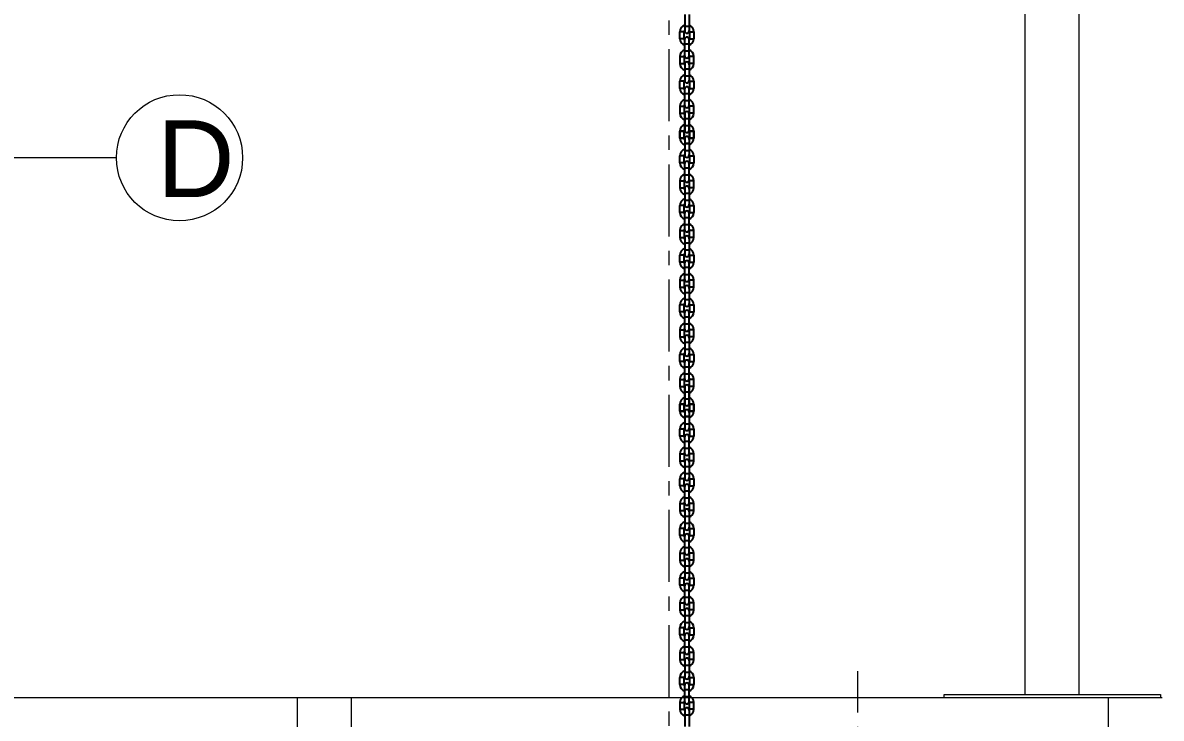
# Model space of a CAD drawing. Header units: millimetres. Extents: x 100 to 940, y 100 to 694.
# Drawn here: x 589.6 to 609.35, y 546.63 to 558.71 of the extents above; entities that cross this region are included whole.
import ezdxf

# ---------------------------------------------------------------- set-up
doc = ezdxf.new("R2010")
doc.units = ezdxf.units.MM
doc.linetypes.add('CENTER', pattern=[2, 1.25, -0.25, 0.25, -0.25])
for name, color, linetype, lineweight in [('Aço 1020', 6, 'Continuous', 9), ('CL', 1, 'CENTER', 9), ('COTAS', 5, 'Continuous', 5), ('PAREDE', 7, 'Continuous', 9)]:
    doc.layers.add(name, color=color, linetype=linetype, lineweight=lineweight)
doc.styles.get("Standard").update_dxf_attribs({"font": 'arial.ttf'})

msp = doc.modelspace()

# ---------------------------------------------------------------- linework, layer by layer
at = {"color": 7, "linetype": 'Continuous'}
for p, q in [((601.08, 558.854), (601.08, 558.564)), ((601.154, 558.854), (601.154, 558.564)), ((600.996, 558.432), (600.996, 558.554)), ((601.07, 558.432), (601.07, 558.554)), ((601.08, 558.133), (601.08, 558.422)), ((601.08, 558.133), (601.08, 558.422)), ((601.154, 558.133), (601.154, 558.422)), ((601.154, 558.133), (601.154, 558.422)), ((601.164, 558.554), (601.164, 558.432)), ((601.238, 558.554), (601.238, 558.432)), ((600.996, 558.123), (600.996, 558.001)), ((601.07, 558.123), (601.07, 558.001)), ((601.08, 557.991), (601.08, 557.701)), ((601.154, 557.991), (601.154, 557.701)), ((601.164, 558.001), (601.164, 558.123)), ((601.238, 558.001), (601.238, 558.123)), ((600.996, 557.57), (600.996, 557.692)), ((601.07, 557.57), (601.07, 557.692)), ((601.164, 557.692), (601.164, 557.57)), ((601.238, 557.692), (601.238, 557.57)), ((601.08, 557.27), (601.08, 557.56)), ((601.08, 557.27), (601.08, 557.56)), ((601.154, 557.27), (601.154, 557.56)), ((601.154, 557.27), (601.154, 557.56)), ((600.996, 557.26), (600.996, 557.139)), ((601.07, 557.26), (601.07, 557.139)), ((601.164, 557.139), (601.164, 557.26)), ((601.238, 557.139), (601.238, 557.26)), ((601.08, 556.839), (601.08, 557.129)), ((601.08, 557.129), (601.08, 556.839)), ((601.154, 556.839), (601.154, 557.129)), ((601.154, 557.129), (601.154, 556.839)), ((600.996, 556.829), (600.996, 556.707)), ((600.996, 556.707), (600.996, 556.829)), ((601.07, 556.829), (601.07, 556.707)), ((601.07, 556.707), (601.07, 556.829)), ((601.164, 556.707), (601.164, 556.829)), ((601.164, 556.829), (601.164, 556.707)), ((601.238, 556.707), (601.238, 556.829)), ((601.238, 556.829), (601.238, 556.707)), ((601.08, 556.697), (601.08, 556.408)), ((601.154, 556.697), (601.154, 556.408)), ((600.996, 556.276), (600.996, 556.398)), ((601.07, 556.276), (601.07, 556.398)), ((601.164, 556.398), (601.164, 556.276)), ((601.238, 556.398), (601.238, 556.276)), ((601.08, 555.976), (601.08, 556.266)), ((601.08, 555.976), (601.08, 556.266)), ((601.154, 555.976), (601.154, 556.266)), ((601.154, 555.976), (601.154, 556.266)), ((600.996, 555.967), (600.996, 555.845)), ((601.07, 555.967), (601.07, 555.845)), ((601.08, 555.835), (601.08, 555.545)), ((601.154, 555.835), (601.154, 555.545)), ((601.164, 555.845), (601.164, 555.967)), ((601.238, 555.845), (601.238, 555.967)), ((600.996, 555.414), (600.996, 555.535)), ((601.07, 555.414), (601.07, 555.535)), ((601.08, 555.114), (601.08, 555.404)), ((601.08, 555.114), (601.08, 555.404)), ((601.154, 555.114), (601.154, 555.404)), ((601.154, 555.114), (601.154, 555.404)), ((601.164, 555.535), (601.164, 555.414)), ((601.238, 555.535), (601.238, 555.414)), ((600.996, 555.104), (600.996, 554.982)), ((601.07, 555.104), (601.07, 554.982)), ((601.164, 554.982), (601.164, 555.104)), ((601.238, 554.982), (601.238, 555.104)), ((601.08, 554.972), (601.08, 554.683)), ((601.154, 554.972), (601.154, 554.683)), ((600.996, 554.551), (600.996, 554.673)), ((601.07, 554.551), (601.07, 554.673)), ((601.164, 554.673), (601.164, 554.551)), ((601.238, 554.673), (601.238, 554.551)), ((601.08, 554.251), (601.08, 554.541)), ((601.08, 554.251), (601.08, 554.541)), ((601.154, 554.251), (601.154, 554.541)), ((601.154, 554.251), (601.154, 554.541)), ((600.996, 554.242), (600.996, 554.12)), ((601.07, 554.242), (601.07, 554.12)), ((601.164, 554.12), (601.164, 554.242)), ((601.238, 554.12), (601.238, 554.242)), ((601.08, 554.11), (601.08, 553.82)), ((601.154, 554.11), (601.154, 553.82)), ((600.996, 553.689), (600.996, 553.81)), ((601.07, 553.689), (601.07, 553.81)), ((601.08, 553.389), (601.08, 553.679)), ((601.08, 553.389), (601.08, 553.679)), ((601.154, 553.389), (601.154, 553.679)), ((601.154, 553.389), (601.154, 553.679)), ((601.164, 553.81), (601.164, 553.689)), ((601.238, 553.81), (601.238, 553.689)), ((600.996, 553.379), (600.996, 553.257)), ((601.07, 553.379), (601.07, 553.257)), ((601.08, 553.247), (601.08, 552.958)), ((601.154, 553.247), (601.154, 552.958)), ((601.164, 553.257), (601.164, 553.379)), ((601.238, 553.257), (601.238, 553.379)), ((600.996, 552.826), (600.996, 552.948)), ((601.07, 552.826), (601.07, 552.948)), ((601.164, 552.948), (601.164, 552.826)), ((601.238, 552.948), (601.238, 552.826)), ((601.08, 552.526), (601.08, 552.816)), ((601.08, 552.526), (601.08, 552.816)), ((601.154, 552.526), (601.154, 552.816)), ((601.154, 552.526), (601.154, 552.816)), ((600.996, 552.517), (600.996, 552.395)), ((601.07, 552.517), (601.07, 552.395)), ((601.164, 552.395), (601.164, 552.517)), ((601.238, 552.395), (601.238, 552.517)), ((601.08, 552.095), (601.08, 552.385)), ((601.08, 552.385), (601.08, 552.095)), ((601.154, 552.095), (601.154, 552.385)), ((601.154, 552.385), (601.154, 552.095)), ((600.996, 552.085), (600.996, 551.964)), ((600.996, 551.964), (600.996, 552.085)), ((601.07, 552.085), (601.07, 551.964)), ((601.07, 551.964), (601.07, 552.085)), ((601.164, 551.964), (601.164, 552.085)), ((601.164, 552.085), (601.164, 551.964)), ((601.238, 551.964), (601.238, 552.085)), ((601.238, 552.085), (601.238, 551.964)), ((601.08, 551.954), (601.08, 551.664)), ((601.154, 551.954), (601.154, 551.664)), ((600.996, 551.532), (600.996, 551.654)), ((601.07, 551.532), (601.07, 551.654)), ((601.164, 551.654), (601.164, 551.532)), ((601.238, 551.654), (601.238, 551.532)), ((601.08, 551.233), (601.08, 551.522)), ((601.08, 551.233), (601.08, 551.522)), ((601.154, 551.233), (601.154, 551.522)), ((601.154, 551.233), (601.154, 551.522)), ((600.996, 551.223), (600.996, 551.101)), ((601.07, 551.223), (601.07, 551.101)), ((601.08, 551.091), (601.08, 550.801)), ((601.154, 551.091), (601.154, 550.801)), ((601.164, 551.101), (601.164, 551.223)), ((601.238, 551.101), (601.238, 551.223)), ((600.996, 550.67), (600.996, 550.792)), ((601.07, 550.67), (601.07, 550.792)), ((601.08, 550.37), (601.08, 550.66)), ((601.08, 550.37), (601.08, 550.66)), ((601.154, 550.37), (601.154, 550.66)), ((601.154, 550.37), (601.154, 550.66)), ((601.164, 550.792), (601.164, 550.67)), ((601.238, 550.792), (601.238, 550.67)), ((600.996, 550.36), (600.996, 550.239)), ((601.07, 550.36), (601.07, 550.239)), ((601.164, 550.239), (601.164, 550.36)), ((601.238, 550.239), (601.238, 550.36)), ((601.08, 550.229), (601.08, 549.939)), ((601.154, 550.229), (601.154, 549.939)), ((600.996, 549.807), (600.996, 549.929)), ((601.07, 549.807), (601.07, 549.929)), ((601.164, 549.929), (601.164, 549.807)), ((601.238, 549.929), (601.238, 549.807)), ((601.08, 549.508), (601.08, 549.797)), ((601.08, 549.508), (601.08, 549.797)), ((601.154, 549.508), (601.154, 549.797)), ((601.154, 549.508), (601.154, 549.797)), ((600.996, 549.498), (600.996, 549.376)), ((601.07, 549.498), (601.07, 549.376)), ((601.164, 549.376), (601.164, 549.498)), ((601.238, 549.376), (601.238, 549.498)), ((601.08, 549.366), (601.08, 549.076)), ((601.154, 549.366), (601.154, 549.076)), ((600.996, 548.945), (600.996, 549.067)), ((601.07, 548.945), (601.07, 549.067)), ((601.08, 548.645), (601.08, 548.935)), ((601.08, 548.645), (601.08, 548.935)), ((601.154, 548.645), (601.154, 548.935)), ((601.154, 548.645), (601.154, 548.935)), ((601.164, 549.067), (601.164, 548.945)), ((601.238, 549.067), (601.238, 548.945)), ((600.996, 548.635), (600.996, 548.514)), ((601.07, 548.635), (601.07, 548.514)), ((601.08, 548.504), (601.08, 548.214)), ((601.154, 548.504), (601.154, 548.214)), ((601.164, 548.514), (601.164, 548.635)), ((601.238, 548.514), (601.238, 548.635)), ((600.996, 548.082), (600.996, 548.204)), ((601.07, 548.082), (601.07, 548.204)), ((601.164, 548.204), (601.164, 548.082)), ((601.238, 548.204), (601.238, 548.082)), ((601.08, 547.783), (601.08, 548.072)), ((601.08, 547.783), (601.08, 548.072)), ((601.154, 547.783), (601.154, 548.072)), ((601.154, 547.783), (601.154, 548.072)), ((600.996, 547.773), (600.996, 547.651)), ((601.07, 547.773), (601.07, 547.651)), ((601.164, 547.651), (601.164, 547.773)), ((601.238, 547.651), (601.238, 547.773)), ((601.08, 547.641), (601.08, 547.351)), ((601.154, 547.641), (601.154, 547.351)), ((600.996, 547.22), (600.996, 547.342)), ((601.07, 547.22), (601.07, 547.342)), ((601.164, 547.342), (601.164, 547.22)), ((601.238, 547.342), (601.238, 547.22)), ((601.08, 546.92), (601.08, 547.21)), ((601.08, 546.92), (601.08, 547.21)), ((601.154, 546.92), (601.154, 547.21)), ((601.154, 546.92), (601.154, 547.21)), ((600.996, 546.91), (600.996, 546.789)), ((601.07, 546.91), (601.07, 546.789)), ((601.164, 546.789), (601.164, 546.91)), ((601.238, 546.789), (601.238, 546.91)), ((601.08, 546.779), (601.08, 546.489)), ((601.154, 546.779), (601.154, 546.489))]:
    msp.add_line(p, q, dxfattribs=at)
at = {"color": 9, "linetype": 'Continuous'}
for p, q in [((601.08, 558.648), (601.154, 558.648)), ((601.07, 558.554), (600.996, 558.554)), ((601.07, 558.432), (600.996, 558.432)), ((601.164, 558.554), (601.238, 558.554)), ((601.164, 558.432), (601.238, 558.432)), ((601.154, 558.339), (601.08, 558.339)), ((601.154, 558.217), (601.08, 558.217)), ((600.996, 558.123), (601.07, 558.123)), ((600.996, 558.123), (601.07, 558.123)), ((600.996, 558.001), (601.07, 558.001)), ((600.996, 558.001), (601.07, 558.001)), ((601.238, 558.123), (601.164, 558.123)), ((601.238, 558.123), (601.164, 558.123)), ((601.238, 558.001), (601.164, 558.001)), ((601.238, 558.001), (601.164, 558.001)), ((601.08, 557.907), (601.154, 557.907)), ((601.08, 557.907), (601.154, 557.907)), ((601.08, 557.785), (601.154, 557.785)), ((601.07, 557.692), (600.996, 557.692)), ((601.164, 557.692), (601.238, 557.692)), ((601.07, 557.57), (600.996, 557.57)), ((601.154, 557.476), (601.08, 557.476)), ((601.164, 557.57), (601.238, 557.57)), ((600.996, 557.26), (601.07, 557.26)), ((600.996, 557.26), (601.07, 557.26)), ((601.154, 557.354), (601.08, 557.354)), ((601.238, 557.26), (601.164, 557.26)), ((601.238, 557.26), (601.164, 557.26)), ((600.996, 557.139), (601.07, 557.139)), ((600.996, 557.139), (601.07, 557.139)), ((601.08, 557.045), (601.154, 557.045)), ((601.08, 557.045), (601.154, 557.045)), ((601.238, 557.139), (601.164, 557.139)), ((601.238, 557.139), (601.164, 557.139)), ((600.996, 556.829), (601.07, 556.829)), ((601.07, 556.829), (600.996, 556.829)), ((601.08, 556.923), (601.154, 556.923)), ((601.238, 556.829), (601.164, 556.829)), ((601.164, 556.829), (601.238, 556.829)), ((600.996, 556.707), (601.07, 556.707)), ((600.996, 556.707), (601.07, 556.707)), ((601.07, 556.707), (600.996, 556.707)), ((601.08, 556.614), (601.154, 556.614)), ((601.08, 556.614), (601.154, 556.614)), ((601.154, 556.614), (601.08, 556.614)), ((601.238, 556.707), (601.164, 556.707)), ((601.238, 556.707), (601.164, 556.707)), ((601.164, 556.707), (601.238, 556.707)), ((601.07, 556.398), (600.996, 556.398)), ((601.08, 556.492), (601.154, 556.492)), ((601.164, 556.398), (601.238, 556.398)), ((601.07, 556.276), (600.996, 556.276)), ((601.164, 556.276), (601.238, 556.276)), ((601.154, 556.182), (601.08, 556.182)), ((601.154, 556.06), (601.08, 556.06)), ((600.996, 555.967), (601.07, 555.967)), ((600.996, 555.967), (601.07, 555.967)), ((600.996, 555.845), (601.07, 555.845)), ((600.996, 555.845), (601.07, 555.845)), ((601.238, 555.967), (601.164, 555.967)), ((601.238, 555.967), (601.164, 555.967)), ((601.238, 555.845), (601.164, 555.845)), ((601.238, 555.845), (601.164, 555.845)), ((601.08, 555.751), (601.154, 555.751)), ((601.08, 555.751), (601.154, 555.751)), ((601.08, 555.629), (601.154, 555.629)), ((601.07, 555.535), (600.996, 555.535)), ((601.07, 555.414), (600.996, 555.414)), ((601.164, 555.535), (601.238, 555.535)), ((601.164, 555.414), (601.238, 555.414)), ((601.154, 555.32), (601.08, 555.32)), ((600.996, 555.104), (601.07, 555.104)), ((600.996, 555.104), (601.07, 555.104)), ((601.154, 555.198), (601.08, 555.198)), ((601.238, 555.104), (601.164, 555.104)), ((601.238, 555.104), (601.164, 555.104)), ((600.996, 554.982), (601.07, 554.982)), ((600.996, 554.982), (601.07, 554.982)), ((601.08, 554.889), (601.154, 554.889)), ((601.08, 554.889), (601.154, 554.889)), ((601.238, 554.982), (601.164, 554.982)), ((601.238, 554.982), (601.164, 554.982)), ((601.07, 554.673), (600.996, 554.673)), ((601.08, 554.767), (601.154, 554.767)), ((601.164, 554.673), (601.238, 554.673)), ((601.07, 554.551), (600.996, 554.551)), ((601.154, 554.457), (601.08, 554.457)), ((601.164, 554.551), (601.238, 554.551)), ((600.996, 554.242), (601.07, 554.242)), ((600.996, 554.242), (601.07, 554.242)), ((601.154, 554.335), (601.08, 554.335)), ((601.238, 554.242), (601.164, 554.242)), ((601.238, 554.242), (601.164, 554.242)), ((600.996, 554.12), (601.07, 554.12)), ((600.996, 554.12), (601.07, 554.12)), ((601.08, 554.026), (601.154, 554.026)), ((601.08, 554.026), (601.154, 554.026)), ((601.238, 554.12), (601.164, 554.12)), ((601.238, 554.12), (601.164, 554.12)), ((601.08, 553.904), (601.154, 553.904)), ((601.07, 553.81), (600.996, 553.81)), ((601.07, 553.689), (600.996, 553.689)), ((601.164, 553.81), (601.238, 553.81)), ((601.164, 553.689), (601.238, 553.689)), ((601.154, 553.595), (601.08, 553.595)), ((601.154, 553.473), (601.08, 553.473)), ((600.996, 553.379), (601.07, 553.379)), ((600.996, 553.379), (601.07, 553.379)), ((600.996, 553.257), (601.07, 553.257)), ((600.996, 553.257), (601.07, 553.257)), ((601.238, 553.379), (601.164, 553.379)), ((601.238, 553.379), (601.164, 553.379)), ((601.238, 553.257), (601.164, 553.257)), ((601.238, 553.257), (601.164, 553.257)), ((601.08, 553.164), (601.154, 553.164)), ((601.08, 553.164), (601.154, 553.164)), ((601.08, 553.042), (601.154, 553.042)), ((601.07, 552.948), (600.996, 552.948)), ((601.164, 552.948), (601.238, 552.948)), ((601.07, 552.826), (600.996, 552.826)), ((601.154, 552.732), (601.08, 552.732)), ((601.164, 552.826), (601.238, 552.826)), ((600.996, 552.517), (601.07, 552.517)), ((600.996, 552.517), (601.07, 552.517)), ((601.154, 552.61), (601.08, 552.61)), ((601.238, 552.517), (601.164, 552.517)), ((601.238, 552.517), (601.164, 552.517)), ((600.996, 552.395), (601.07, 552.395)), ((600.996, 552.395), (601.07, 552.395)), ((601.08, 552.301), (601.154, 552.301)), ((601.08, 552.301), (601.154, 552.301)), ((601.238, 552.395), (601.164, 552.395)), ((601.238, 552.395), (601.164, 552.395)), ((600.996, 552.085), (601.07, 552.085)), ((601.07, 552.085), (600.996, 552.085)), ((601.08, 552.179), (601.154, 552.179)), ((601.238, 552.085), (601.164, 552.085)), ((601.164, 552.085), (601.238, 552.085)), ((600.996, 551.964), (601.07, 551.964)), ((600.996, 551.964), (601.07, 551.964)), ((601.07, 551.964), (600.996, 551.964)), ((601.08, 551.87), (601.154, 551.87)), ((601.08, 551.87), (601.154, 551.87)), ((601.154, 551.87), (601.08, 551.87)), ((601.238, 551.964), (601.164, 551.964)), ((601.238, 551.964), (601.164, 551.964)), ((601.164, 551.964), (601.238, 551.964)), ((601.07, 551.654), (600.996, 551.654)), ((601.08, 551.748), (601.154, 551.748)), ((601.164, 551.654), (601.238, 551.654)), ((601.07, 551.532), (600.996, 551.532)), ((601.164, 551.532), (601.238, 551.532)), ((601.154, 551.439), (601.08, 551.439)), ((601.154, 551.317), (601.08, 551.317)), ((600.996, 551.223), (601.07, 551.223)), ((600.996, 551.223), (601.07, 551.223)), ((600.996, 551.101), (601.07, 551.101)), ((600.996, 551.101), (601.07, 551.101)), ((601.238, 551.223), (601.164, 551.223)), ((601.238, 551.223), (601.164, 551.223)), ((601.238, 551.101), (601.164, 551.101)), ((601.238, 551.101), (601.164, 551.101)), ((601.08, 551.007), (601.154, 551.007)), ((601.08, 551.007), (601.154, 551.007)), ((601.08, 550.885), (601.154, 550.885)), ((601.07, 550.792), (600.996, 550.792)), ((601.07, 550.67), (600.996, 550.67)), ((601.164, 550.792), (601.238, 550.792)), ((601.164, 550.67), (601.238, 550.67)), ((601.154, 550.576), (601.08, 550.576)), ((600.996, 550.36), (601.07, 550.36)), ((600.996, 550.36), (601.07, 550.36)), ((601.154, 550.454), (601.08, 550.454)), ((601.238, 550.36), (601.164, 550.36)), ((601.238, 550.36), (601.164, 550.36)), ((600.996, 550.239), (601.07, 550.239)), ((600.996, 550.239), (601.07, 550.239)), ((601.08, 550.145), (601.154, 550.145)), ((601.08, 550.145), (601.154, 550.145)), ((601.238, 550.239), (601.164, 550.239)), ((601.238, 550.239), (601.164, 550.239)), ((601.07, 549.929), (600.996, 549.929)), ((601.08, 550.023), (601.154, 550.023)), ((601.164, 549.929), (601.238, 549.929)), ((601.07, 549.807), (600.996, 549.807)), ((601.154, 549.714), (601.08, 549.714)), ((601.164, 549.807), (601.238, 549.807)), ((600.996, 549.498), (601.07, 549.498)), ((600.996, 549.498), (601.07, 549.498)), ((601.154, 549.592), (601.08, 549.592)), ((601.238, 549.498), (601.164, 549.498)), ((601.238, 549.498), (601.164, 549.498)), ((600.996, 549.376), (601.07, 549.376)), ((600.996, 549.376), (601.07, 549.376)), ((601.08, 549.282), (601.154, 549.282)), ((601.08, 549.282), (601.154, 549.282)), ((601.238, 549.376), (601.164, 549.376)), ((601.238, 549.376), (601.164, 549.376)), ((601.08, 549.16), (601.154, 549.16)), ((601.07, 549.067), (600.996, 549.067)), ((601.07, 548.945), (600.996, 548.945)), ((601.164, 549.067), (601.238, 549.067)), ((601.164, 548.945), (601.238, 548.945)), ((601.154, 548.851), (601.08, 548.851)), ((601.154, 548.729), (601.08, 548.729)), ((600.996, 548.635), (601.07, 548.635)), ((600.996, 548.635), (601.07, 548.635)), ((600.996, 548.514), (601.07, 548.514)), ((600.996, 548.514), (601.07, 548.514)), ((601.238, 548.635), (601.164, 548.635)), ((601.238, 548.635), (601.164, 548.635)), ((601.238, 548.514), (601.164, 548.514)), ((601.238, 548.514), (601.164, 548.514)), ((601.08, 548.42), (601.154, 548.42)), ((601.08, 548.42), (601.154, 548.42)), ((601.08, 548.298), (601.154, 548.298)), ((601.07, 548.204), (600.996, 548.204)), ((601.164, 548.204), (601.238, 548.204)), ((601.07, 548.082), (600.996, 548.082)), ((601.154, 547.989), (601.08, 547.989)), ((601.164, 548.082), (601.238, 548.082)), ((600.996, 547.773), (601.07, 547.773)), ((600.996, 547.773), (601.07, 547.773)), ((601.154, 547.867), (601.08, 547.867)), ((601.238, 547.773), (601.164, 547.773)), ((601.238, 547.773), (601.164, 547.773)), ((600.996, 547.651), (601.07, 547.651)), ((600.996, 547.651), (601.07, 547.651)), ((601.08, 547.557), (601.154, 547.557)), ((601.08, 547.557), (601.154, 547.557)), ((601.238, 547.651), (601.164, 547.651)), ((601.238, 547.651), (601.164, 547.651)), ((601.07, 547.342), (600.996, 547.342)), ((601.08, 547.435), (601.154, 547.435)), ((601.164, 547.342), (601.238, 547.342)), ((601.07, 547.22), (600.996, 547.22)), ((601.154, 547.126), (601.08, 547.126)), ((601.164, 547.22), (601.238, 547.22)), ((600.996, 546.91), (601.07, 546.91)), ((600.996, 546.91), (601.07, 546.91)), ((601.154, 547.004), (601.08, 547.004)), ((601.238, 546.91), (601.164, 546.91)), ((601.238, 546.91), (601.164, 546.91)), ((600.996, 546.789), (601.07, 546.789)), ((600.996, 546.789), (601.07, 546.789)), ((601.238, 546.789), (601.164, 546.789)), ((601.238, 546.789), (601.164, 546.789)), ((601.08, 546.695), (601.154, 546.695)), ((601.08, 546.695), (601.154, 546.695))]:
    msp.add_line(p, q, dxfattribs=at)
at = {"color": 4, "lineweight": 15}
msp.add_line((591.22, 556.365), (589.029, 556.365), dxfattribs=at)
msp.add_circle((592.315, 556.365), 1.095, dxfattribs=at)
at = {"color": 7, "linetype": 'Continuous'}
for centre, radius, start, end in [((601.117, 558.554), 0.121, 107.8475, 180), ((601.117, 558.554), 0.0469, 142.2678, 180), ((601.117, 558.564), 0.037, 180, 0), ((601.117, 558.554), 0.121, 0, 72.1525), ((601.117, 558.554), 0.0469, 0, 37.7322), ((601.117, 558.432), 0.121, 180, 252.1525), ((601.117, 558.432), 0.0469, 180, 217.7322), ((601.117, 558.422), 0.037, 0, 180), ((601.117, 558.432), 0.121, 287.8475, 0), ((601.117, 558.432), 0.0469, 322.2678, 0), ((601.117, 558.123), 0.121, 107.8475, 180), ((601.117, 558.123), 0.121, 107.8475, 180), ((601.117, 558.123), 0.121, 0, 72.1525), ((601.117, 558.123), 0.121, 0, 72.1525), ((601.117, 558.001), 0.121, 180, 252.1525), ((601.117, 558.001), 0.121, 180, 252.1525), ((601.117, 558.123), 0.0469, 142.2678, 180), ((601.117, 558.123), 0.0469, 142.2678, 180), ((601.117, 558.001), 0.0469, 180, 217.7322), ((601.117, 558.001), 0.0469, 180, 217.7322), ((601.117, 558.133), 0.037, 180, 0), ((601.117, 558.133), 0.037, 180, 0), ((601.117, 557.991), 0.037, 0, 180), ((601.117, 557.991), 0.037, 0, 180), ((601.117, 558.123), 0.0469, 0, 37.7322), ((601.117, 558.123), 0.0469, 0, 37.7322), ((601.117, 558.001), 0.121, 287.8475, 0), ((601.117, 558.001), 0.0469, 322.2678, 0), ((601.117, 558.001), 0.121, 287.8475, 0), ((601.117, 558.001), 0.0469, 322.2678, 0), ((601.117, 557.692), 0.121, 107.8475, 180), ((601.117, 557.692), 0.121, 0, 72.1525), ((601.117, 557.692), 0.0469, 142.2678, 180), ((601.117, 557.701), 0.037, 180, 0), ((601.117, 557.56), 0.037, 0, 180), ((601.117, 557.692), 0.0469, 0, 37.7322), ((601.117, 557.57), 0.121, 180, 252.1525), ((601.117, 557.26), 0.121, 107.8475, 180), ((601.117, 557.26), 0.121, 107.8475, 180), ((601.117, 557.57), 0.0469, 180, 217.7322), ((601.117, 557.57), 0.121, 287.8475, 0), ((601.117, 557.57), 0.0469, 322.2678, 0), ((601.117, 557.26), 0.121, 0, 72.1525), ((601.117, 557.26), 0.121, 0, 72.1525), ((601.117, 557.26), 0.0469, 142.2678, 180), ((601.117, 557.26), 0.0469, 142.2678, 180), ((601.117, 557.27), 0.037, 180, 0), ((601.117, 557.27), 0.037, 180, 0), ((601.117, 557.26), 0.0469, 0, 37.7322), ((601.117, 557.26), 0.0469, 0, 37.7322), ((601.117, 557.139), 0.121, 180, 252.1525), ((601.117, 557.139), 0.121, 180, 252.1525), ((601.117, 557.139), 0.0469, 180, 217.7322), ((601.117, 557.139), 0.0469, 180, 217.7322), ((601.117, 557.129), 0.037, 0, 180), ((601.117, 557.129), 0.037, 0, 180), ((601.117, 557.139), 0.121, 287.8475, 0), ((601.117, 557.139), 0.0469, 322.2678, 0), ((601.117, 557.139), 0.121, 287.8475, 0), ((601.117, 557.139), 0.0469, 322.2678, 0), ((601.117, 556.829), 0.121, 107.8475, 180), ((601.117, 556.829), 0.121, 107.8475, 180), ((601.117, 556.829), 0.0469, 142.2678, 180), ((601.117, 556.829), 0.0469, 142.2678, 180), ((601.117, 556.839), 0.037, 180, 0), ((601.117, 556.839), 0.037, 180, 0), ((601.117, 556.829), 0.121, 0, 72.1525), ((601.117, 556.829), 0.121, 0, 72.1525), ((601.117, 556.829), 0.0469, 0, 37.7322), ((601.117, 556.829), 0.0469, 0, 37.7322), ((601.117, 556.707), 0.121, 180, 252.1525), ((601.117, 556.707), 0.121, 180, 252.1525), ((601.117, 556.707), 0.121, 180, 252.1525), ((601.117, 556.707), 0.0469, 180, 217.7322), ((601.117, 556.707), 0.0469, 180, 217.7322), ((601.117, 556.707), 0.0469, 180, 217.7322), ((601.117, 556.697), 0.037, 0, 180), ((601.117, 556.697), 0.037, 0, 180), ((601.117, 556.697), 0.037, 0, 180), ((601.117, 556.707), 0.121, 287.8475, 0), ((601.117, 556.707), 0.0469, 322.2678, 0), ((601.117, 556.707), 0.121, 287.8475, 0), ((601.117, 556.707), 0.0469, 322.2678, 0), ((601.117, 556.707), 0.121, 287.8475, 0), ((601.117, 556.707), 0.0469, 322.2678, 0), ((601.117, 556.398), 0.121, 107.8475, 180), ((601.117, 556.398), 0.0469, 142.2678, 180), ((601.117, 556.408), 0.037, 180, 0), ((601.117, 556.398), 0.121, 0, 72.1525), ((601.117, 556.398), 0.0469, 0, 37.7322), ((601.117, 556.276), 0.121, 180, 252.1525), ((601.117, 556.276), 0.0469, 180, 217.7322), ((601.117, 556.266), 0.037, 0, 180), ((601.117, 556.276), 0.121, 287.8475, 0), ((601.117, 556.276), 0.0469, 322.2678, 0), ((601.117, 555.967), 0.121, 107.8475, 180), ((601.117, 555.967), 0.121, 107.8475, 180), ((601.117, 555.967), 0.0469, 142.2678, 180), ((601.117, 555.967), 0.0469, 142.2678, 180), ((601.117, 555.967), 0.121, 0, 72.1525), ((601.117, 555.967), 0.121, 0, 72.1525), ((601.117, 555.967), 0.0469, 0, 37.7322), ((601.117, 555.967), 0.0469, 0, 37.7322), ((601.117, 555.845), 0.121, 180, 252.1525), ((601.117, 555.845), 0.121, 180, 252.1525), ((601.117, 555.845), 0.0469, 180, 217.7322), ((601.117, 555.845), 0.0469, 180, 217.7322), ((601.117, 555.976), 0.037, 180, 0), ((601.117, 555.976), 0.037, 180, 0), ((601.117, 555.835), 0.037, 0, 180), ((601.117, 555.835), 0.037, 0, 180), ((601.117, 555.845), 0.121, 287.8475, 0), ((601.117, 555.845), 0.0469, 322.2678, 0), ((601.117, 555.845), 0.121, 287.8475, 0), ((601.117, 555.845), 0.0469, 322.2678, 0), ((601.117, 555.535), 0.121, 107.8475, 180), ((601.117, 555.535), 0.121, 0, 72.1525), ((601.117, 555.414), 0.121, 180, 252.1525), ((601.117, 555.535), 0.0469, 142.2678, 180), ((601.117, 555.414), 0.0469, 180, 217.7322), ((601.117, 555.545), 0.037, 180, 0), ((601.117, 555.404), 0.037, 0, 180), ((601.117, 555.535), 0.0469, 0, 37.7322), ((601.117, 555.414), 0.121, 287.8475, 0), ((601.117, 555.414), 0.0469, 322.2678, 0), ((601.117, 555.104), 0.121, 107.8475, 180), ((601.117, 555.104), 0.121, 107.8475, 180), ((601.117, 555.104), 0.121, 0, 72.1525), ((601.117, 555.104), 0.121, 0, 72.1525), ((601.117, 555.104), 0.0469, 142.2678, 180), ((601.117, 555.104), 0.0469, 142.2678, 180), ((601.117, 555.114), 0.037, 180, 0), ((601.117, 555.114), 0.037, 180, 0), ((601.117, 554.972), 0.037, 0, 180), ((601.117, 554.972), 0.037, 0, 180), ((601.117, 555.104), 0.0469, 0, 37.7322), ((601.117, 555.104), 0.0469, 0, 37.7322), ((601.117, 554.982), 0.121, 180, 252.1525), ((601.117, 554.982), 0.121, 180, 252.1525), ((601.117, 554.982), 0.0469, 180, 217.7322), ((601.117, 554.982), 0.0469, 180, 217.7322), ((601.117, 554.982), 0.121, 287.8475, 0), ((601.117, 554.982), 0.0469, 322.2678, 0), ((601.117, 554.982), 0.121, 287.8475, 0), ((601.117, 554.982), 0.0469, 322.2678, 0), ((601.117, 554.673), 0.121, 107.8475, 180), ((601.117, 554.673), 0.0469, 142.2678, 180), ((601.117, 554.683), 0.037, 180, 0), ((601.117, 554.673), 0.121, 0, 72.1525), ((601.117, 554.673), 0.0469, 0, 37.7322), ((601.117, 554.551), 0.121, 180, 252.1525), ((601.117, 554.551), 0.0469, 180, 217.7322), ((601.117, 554.541), 0.037, 0, 180), ((601.117, 554.551), 0.121, 287.8475, 0), ((601.117, 554.551), 0.0469, 322.2678, 0), ((601.117, 554.242), 0.121, 107.8475, 180), ((601.117, 554.242), 0.121, 107.8475, 180), ((601.117, 554.242), 0.0469, 142.2678, 180), ((601.117, 554.242), 0.0469, 142.2678, 180), ((601.117, 554.251), 0.037, 180, 0), ((601.117, 554.251), 0.037, 180, 0), ((601.117, 554.242), 0.121, 0, 72.1525), ((601.117, 554.242), 0.121, 0, 72.1525), ((601.117, 554.242), 0.0469, 0, 37.7322), ((601.117, 554.242), 0.0469, 0, 37.7322), ((601.117, 554.12), 0.121, 180, 252.1525), ((601.117, 554.12), 0.121, 180, 252.1525), ((601.117, 554.12), 0.0469, 180, 217.7322), ((601.117, 554.12), 0.0469, 180, 217.7322), ((601.117, 554.11), 0.037, 0, 180), ((601.117, 554.11), 0.037, 0, 180), ((601.117, 554.12), 0.121, 287.8475, 0), ((601.117, 554.12), 0.0469, 322.2678, 0), ((601.117, 554.12), 0.121, 287.8475, 0), ((601.117, 554.12), 0.0469, 322.2678, 0), ((601.117, 553.81), 0.121, 107.8475, 180), ((601.117, 553.81), 0.0469, 142.2678, 180), ((601.117, 553.82), 0.037, 180, 0), ((601.117, 553.81), 0.121, 0, 72.1525), ((601.117, 553.81), 0.0469, 0, 37.7322), ((601.117, 553.689), 0.121, 180, 252.1525), ((601.117, 553.689), 0.0469, 180, 217.7322), ((601.117, 553.679), 0.037, 0, 180), ((601.117, 553.689), 0.121, 287.8475, 0), ((601.117, 553.689), 0.0469, 322.2678, 0), ((601.117, 553.379), 0.121, 107.8475, 180), ((601.117, 553.379), 0.121, 107.8475, 180), ((601.117, 553.379), 0.121, 0, 72.1525), ((601.117, 553.379), 0.121, 0, 72.1525), ((601.117, 553.257), 0.121, 180, 252.1525), ((601.117, 553.257), 0.121, 180, 252.1525), ((601.117, 553.379), 0.0469, 142.2678, 180), ((601.117, 553.379), 0.0469, 142.2678, 180), ((601.117, 553.257), 0.0469, 180, 217.7322), ((601.117, 553.257), 0.0469, 180, 217.7322), ((601.117, 553.389), 0.037, 180, 0), ((601.117, 553.389), 0.037, 180, 0), ((601.117, 553.247), 0.037, 0, 180), ((601.117, 553.247), 0.037, 0, 180), ((601.117, 553.379), 0.0469, 0, 37.7322), ((601.117, 553.379), 0.0469, 0, 37.7322), ((601.117, 553.257), 0.121, 287.8475, 0), ((601.117, 553.257), 0.0469, 322.2678, 0), ((601.117, 553.257), 0.121, 287.8475, 0), ((601.117, 553.257), 0.0469, 322.2678, 0), ((601.117, 552.948), 0.121, 107.8475, 180), ((601.117, 552.948), 0.121, 0, 72.1525), ((601.117, 552.948), 0.0469, 142.2678, 180), ((601.117, 552.958), 0.037, 180, 0), ((601.117, 552.816), 0.037, 0, 180), ((601.117, 552.948), 0.0469, 0, 37.7322), ((601.117, 552.826), 0.121, 180, 252.1525), ((601.117, 552.826), 0.0469, 180, 217.7322), ((601.117, 552.826), 0.121, 287.8475, 0), ((601.117, 552.826), 0.0469, 322.2678, 0), ((601.117, 552.517), 0.121, 107.8475, 180), ((601.117, 552.517), 0.121, 107.8475, 180), ((601.117, 552.517), 0.0469, 142.2678, 180), ((601.117, 552.517), 0.0469, 142.2678, 180), ((601.117, 552.526), 0.037, 180, 0), ((601.117, 552.526), 0.037, 180, 0), ((601.117, 552.517), 0.121, 0, 72.1525), ((601.117, 552.517), 0.121, 0, 72.1525), ((601.117, 552.517), 0.0469, 0, 37.7322), ((601.117, 552.517), 0.0469, 0, 37.7322), ((601.117, 552.395), 0.121, 180, 252.1525), ((601.117, 552.395), 0.121, 180, 252.1525), ((601.117, 552.395), 0.0469, 180, 217.7322), ((601.117, 552.395), 0.0469, 180, 217.7322), ((601.117, 552.385), 0.037, 0, 180), ((601.117, 552.385), 0.037, 0, 180), ((601.117, 552.395), 0.121, 287.8475, 0), ((601.117, 552.395), 0.0469, 322.2678, 0), ((601.117, 552.395), 0.121, 287.8475, 0), ((601.117, 552.395), 0.0469, 322.2678, 0), ((601.117, 552.085), 0.121, 107.8475, 180), ((601.117, 552.085), 0.121, 107.8475, 180), ((601.117, 552.085), 0.0469, 142.2678, 180), ((601.117, 552.085), 0.0469, 142.2678, 180), ((601.117, 552.095), 0.037, 180, 0), ((601.117, 552.095), 0.037, 180, 0), ((601.117, 552.085), 0.121, 0, 72.1525), ((601.117, 552.085), 0.121, 0, 72.1525), ((601.117, 552.085), 0.0469, 0, 37.7322), ((601.117, 552.085), 0.0469, 0, 37.7322), ((601.117, 551.964), 0.121, 180, 252.1525), ((601.117, 551.964), 0.121, 180, 252.1525), ((601.117, 551.964), 0.121, 180, 252.1525), ((601.117, 551.964), 0.0469, 180, 217.7322), ((601.117, 551.964), 0.0469, 180, 217.7322), ((601.117, 551.964), 0.0469, 180, 217.7322), ((601.117, 551.954), 0.037, 0, 180), ((601.117, 551.954), 0.037, 0, 180), ((601.117, 551.954), 0.037, 0, 180), ((601.117, 551.964), 0.121, 287.8475, 0), ((601.117, 551.964), 0.0469, 322.2678, 0), ((601.117, 551.964), 0.121, 287.8475, 0), ((601.117, 551.964), 0.0469, 322.2678, 0), ((601.117, 551.964), 0.121, 287.8475, 0), ((601.117, 551.964), 0.0469, 322.2678, 0), ((601.117, 551.654), 0.121, 107.8475, 180), ((601.117, 551.654), 0.0469, 142.2678, 180), ((601.117, 551.664), 0.037, 180, 0), ((601.117, 551.654), 0.121, 0, 72.1525), ((601.117, 551.654), 0.0469, 0, 37.7322), ((601.117, 551.532), 0.121, 180, 252.1525), ((601.117, 551.532), 0.0469, 180, 217.7322), ((601.117, 551.522), 0.037, 0, 180), ((601.117, 551.532), 0.121, 287.8475, 0), ((601.117, 551.532), 0.0469, 322.2678, 0), ((601.117, 551.223), 0.121, 107.8475, 180), ((601.117, 551.223), 0.121, 107.8475, 180), ((601.117, 551.223), 0.0469, 142.2678, 180), ((601.117, 551.223), 0.0469, 142.2678, 180), ((601.117, 551.223), 0.121, 0, 72.1525), ((601.117, 551.223), 0.121, 0, 72.1525), ((601.117, 551.223), 0.0469, 0, 37.7322), ((601.117, 551.223), 0.0469, 0, 37.7322), ((601.117, 551.101), 0.121, 180, 252.1525), ((601.117, 551.101), 0.121, 180, 252.1525), ((601.117, 551.101), 0.0469, 180, 217.7322), ((601.117, 551.101), 0.0469, 180, 217.7322), ((601.117, 551.233), 0.037, 180, 0), ((601.117, 551.233), 0.037, 180, 0), ((601.117, 551.091), 0.037, 0, 180), ((601.117, 551.091), 0.037, 0, 180), ((601.117, 551.101), 0.121, 287.8475, 0), ((601.117, 551.101), 0.0469, 322.2678, 0), ((601.117, 551.101), 0.121, 287.8475, 0), ((601.117, 551.101), 0.0469, 322.2678, 0), ((601.117, 550.792), 0.121, 107.8475, 180), ((601.117, 550.792), 0.121, 0, 72.1525), ((601.117, 550.67), 0.121, 180, 252.1525), ((601.117, 550.792), 0.0469, 142.2678, 180), ((601.117, 550.67), 0.0469, 180, 217.7322), ((601.117, 550.801), 0.037, 180, 0), ((601.117, 550.66), 0.037, 0, 180), ((601.117, 550.792), 0.0469, 0, 37.7322), ((601.117, 550.67), 0.121, 287.8475, 0), ((601.117, 550.67), 0.0469, 322.2678, 0), ((601.117, 550.36), 0.121, 107.8475, 180), ((601.117, 550.36), 0.121, 107.8475, 180), ((601.117, 550.36), 0.121, 0, 72.1525), ((601.117, 550.36), 0.121, 0, 72.1525), ((601.117, 550.36), 0.0469, 142.2678, 180), ((601.117, 550.36), 0.0469, 142.2678, 180), ((601.117, 550.37), 0.037, 180, 0), ((601.117, 550.37), 0.037, 180, 0), ((601.117, 550.229), 0.037, 0, 180), ((601.117, 550.229), 0.037, 0, 180), ((601.117, 550.36), 0.0469, 0, 37.7322), ((601.117, 550.36), 0.0469, 0, 37.7322), ((601.117, 550.239), 0.121, 180, 252.1525), ((601.117, 550.239), 0.121, 180, 252.1525), ((601.117, 550.239), 0.0469, 180, 217.7322), ((601.117, 550.239), 0.0469, 180, 217.7322), ((601.117, 550.239), 0.121, 287.8475, 0), ((601.117, 550.239), 0.0469, 322.2678, 0), ((601.117, 550.239), 0.121, 287.8475, 0), ((601.117, 550.239), 0.0469, 322.2678, 0), ((601.117, 549.929), 0.121, 107.8475, 180), ((601.117, 549.929), 0.0469, 142.2678, 180), ((601.117, 549.939), 0.037, 180, 0), ((601.117, 549.929), 0.121, 0, 72.1525), ((601.117, 549.929), 0.0469, 0, 37.7322), ((601.117, 549.807), 0.121, 180, 252.1525), ((601.117, 549.807), 0.0469, 180, 217.7322), ((601.117, 549.797), 0.037, 0, 180), ((601.117, 549.807), 0.121, 287.8475, 0), ((601.117, 549.807), 0.0469, 322.2678, 0), ((601.117, 549.498), 0.121, 107.8475, 180), ((601.117, 549.498), 0.121, 107.8475, 180), ((601.117, 549.498), 0.0469, 142.2678, 180), ((601.117, 549.498), 0.0469, 142.2678, 180), ((601.117, 549.508), 0.037, 180, 0), ((601.117, 549.508), 0.037, 180, 0), ((601.117, 549.498), 0.121, 0, 72.1525), ((601.117, 549.498), 0.121, 0, 72.1525), ((601.117, 549.498), 0.0469, 0, 37.7322), ((601.117, 549.498), 0.0469, 0, 37.7322), ((601.117, 549.376), 0.121, 180, 252.1525), ((601.117, 549.376), 0.121, 180, 252.1525), ((601.117, 549.376), 0.0469, 180, 217.7322), ((601.117, 549.376), 0.0469, 180, 217.7322), ((601.117, 549.366), 0.037, 0, 180), ((601.117, 549.366), 0.037, 0, 180), ((601.117, 549.376), 0.121, 287.8475, 0), ((601.117, 549.376), 0.0469, 322.2678, 0), ((601.117, 549.376), 0.121, 287.8475, 0), ((601.117, 549.376), 0.0469, 322.2678, 0), ((601.117, 549.067), 0.121, 107.8475, 180), ((601.117, 549.067), 0.0469, 142.2678, 180), ((601.117, 549.067), 0.121, 0, 72.1525), ((601.117, 549.067), 0.0469, 0, 37.7322), ((601.117, 548.945), 0.121, 180, 252.1525), ((601.117, 548.945), 0.0469, 180, 217.7322), ((601.117, 549.076), 0.037, 180, 0), ((601.117, 548.935), 0.037, 0, 180), ((601.117, 548.945), 0.121, 287.8475, 0), ((601.117, 548.945), 0.0469, 322.2678, 0), ((601.117, 548.635), 0.121, 107.8475, 180), ((601.117, 548.635), 0.121, 107.8475, 180), ((601.117, 548.635), 0.121, 0, 72.1525), ((601.117, 548.635), 0.121, 0, 72.1525), ((601.117, 548.514), 0.121, 180, 252.1525), ((601.117, 548.514), 0.121, 180, 252.1525), ((601.117, 548.635), 0.0469, 142.2678, 180), ((601.117, 548.635), 0.0469, 142.2678, 180), ((601.117, 548.514), 0.0469, 180, 217.7322), ((601.117, 548.514), 0.0469, 180, 217.7322), ((601.117, 548.645), 0.037, 180, 0), ((601.117, 548.645), 0.037, 180, 0), ((601.117, 548.504), 0.037, 0, 180), ((601.117, 548.504), 0.037, 0, 180), ((601.117, 548.635), 0.0469, 0, 37.7322), ((601.117, 548.635), 0.0469, 0, 37.7322), ((601.117, 548.514), 0.121, 287.8475, 0), ((601.117, 548.514), 0.0469, 322.2678, 0), ((601.117, 548.514), 0.121, 287.8475, 0), ((601.117, 548.514), 0.0469, 322.2678, 0), ((601.117, 548.204), 0.121, 107.8475, 180), ((601.117, 548.204), 0.121, 0, 72.1525), ((601.117, 548.204), 0.0469, 142.2678, 180), ((601.117, 548.214), 0.037, 180, 0), ((601.117, 548.072), 0.037, 0, 180), ((601.117, 548.204), 0.0469, 0, 37.7322), ((601.117, 548.082), 0.121, 180, 252.1525), ((601.117, 548.082), 0.0469, 180, 217.7322), ((601.117, 548.082), 0.121, 287.8475, 0), ((601.117, 548.082), 0.0469, 322.2678, 0), ((601.117, 547.773), 0.121, 107.8475, 180), ((601.117, 547.773), 0.121, 107.8475, 180), ((601.117, 547.773), 0.0469, 142.2678, 180), ((601.117, 547.773), 0.0469, 142.2678, 180), ((601.117, 547.783), 0.037, 180, 0), ((601.117, 547.783), 0.037, 180, 0), ((601.117, 547.773), 0.121, 0, 72.1525), ((601.117, 547.773), 0.121, 0, 72.1525), ((601.117, 547.773), 0.0469, 0, 37.7322), ((601.117, 547.773), 0.0469, 0, 37.7322), ((601.117, 547.651), 0.121, 180, 252.1525), ((601.117, 547.651), 0.121, 180, 252.1525), ((601.117, 547.651), 0.0469, 180, 217.7322), ((601.117, 547.651), 0.0469, 180, 217.7322), ((601.117, 547.641), 0.037, 0, 180), ((601.117, 547.641), 0.037, 0, 180), ((601.117, 547.651), 0.121, 287.8475, 0), ((601.117, 547.651), 0.0469, 322.2678, 0), ((601.117, 547.651), 0.121, 287.8475, 0), ((601.117, 547.651), 0.0469, 322.2678, 0), ((601.117, 547.342), 0.121, 107.8475, 180), ((601.117, 547.342), 0.0469, 142.2678, 180), ((601.117, 547.351), 0.037, 180, 0), ((601.117, 547.342), 0.121, 0, 72.1525), ((601.117, 547.342), 0.0469, 0, 37.7322), ((601.117, 547.22), 0.121, 180, 252.1525), ((601.117, 547.22), 0.0469, 180, 217.7322), ((601.117, 547.21), 0.037, 0, 180), ((601.117, 547.22), 0.121, 287.8475, 0), ((601.117, 547.22), 0.0469, 322.2678, 0), ((601.117, 546.91), 0.121, 107.8475, 180), ((601.117, 546.91), 0.121, 107.8475, 180), ((601.117, 546.91), 0.0469, 142.2678, 180), ((601.117, 546.91), 0.0469, 142.2678, 180), ((601.117, 546.92), 0.037, 180, 0), ((601.117, 546.92), 0.037, 180, 0), ((601.117, 546.91), 0.121, 0, 72.1525), ((601.117, 546.91), 0.121, 0, 72.1525), ((601.117, 546.91), 0.0469, 0, 37.7322), ((601.117, 546.91), 0.0469, 0, 37.7322), ((601.117, 546.789), 0.121, 180, 252.1525), ((601.117, 546.789), 0.121, 180, 252.1525), ((601.117, 546.789), 0.0469, 180, 217.7322), ((601.117, 546.789), 0.0469, 180, 217.7322), ((601.117, 546.779), 0.037, 0, 180), ((601.117, 546.779), 0.037, 0, 180), ((601.117, 546.789), 0.121, 287.8475, 0), ((601.117, 546.789), 0.0469, 322.2678, 0), ((601.117, 546.789), 0.121, 287.8475, 0), ((601.117, 546.789), 0.0469, 322.2678, 0)]:
    msp.add_arc(centre, radius, start, end, dxfattribs=at)
at = {"layer": 'Aço 1020'}
for p, q in [((607.925, 547.046), (607.925, 566.265)), ((606.988, 547.046), (606.988, 565.327))]:
    msp.add_line(p, q, dxfattribs=at)
msp.add_lwpolyline([(605.581, 547.046), (609.331, 547.046), (609.331, 546.99), (605.581, 546.99)], close=True, dxfattribs=at)
at = {"layer": 'CL'}
msp.add_line((600.808, 527), (600.808, 565.327), dxfattribs=at)
at = {"layer": 'CL', "color": 1, "linetype": 'CENTER'}
msp.add_line((604.084, 502.735), (604.084, 547.45), dxfattribs=at)
at = {"layer": 'PAREDE'}
for p, q in [((609.361, 546.99), (533.019, 546.99)), ((594.361, 498.831), (594.361, 546.99)), ((595.299, 546.052), (595.299, 546.99)), ((608.424, 546.99), (608.424, 546.052))]:
    msp.add_line(p, q, dxfattribs=at)

# ---------------------------------------------------------------- texts
at = {"layer": 'COTAS', "color": 4, "lineweight": 15, "insert": (591.923, 557.017), "char_height": 1.336, "attachment_point": 1}
msp.add_mtext_dynamic_manual_height_columns('D', width=1385.51337, gutter_width=0.75, heights=[0], dxfattribs=at)

doc.saveas('drawing.dxf')
